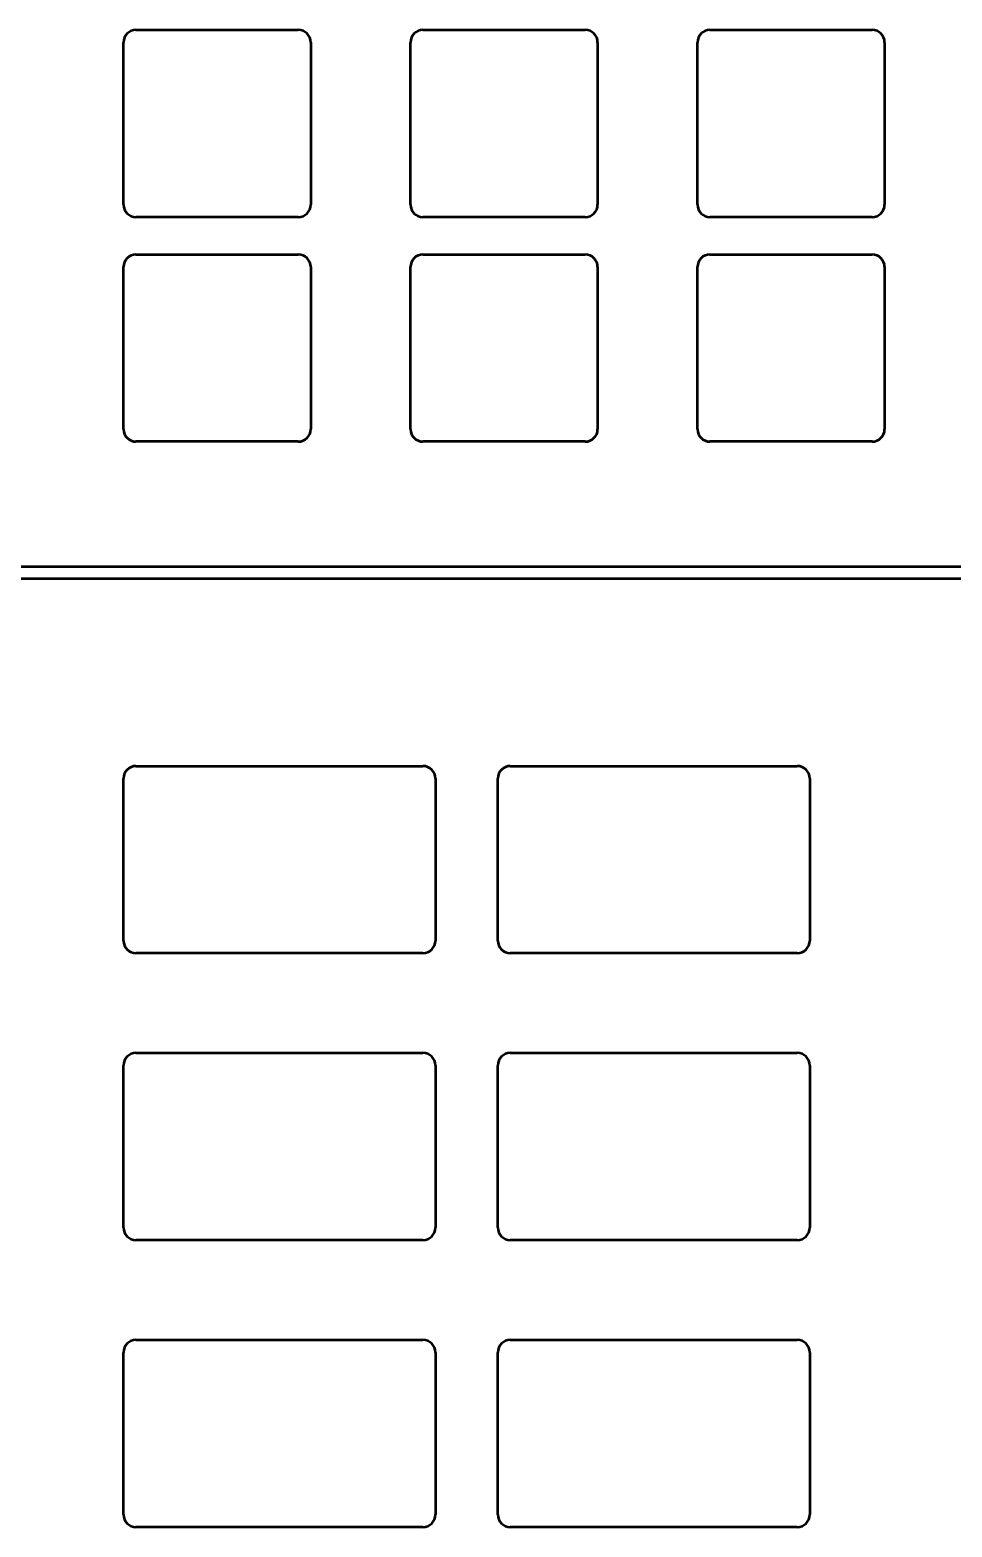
# Model space of a CAD drawing. Header units: millimetres. Extents: x 4735 to 8066, y 756 to 2595.
# Drawn here: x 5209.3 to 5283.2, y 1565.1 to 1685.1 of the extents above; entities that cross this region are included whole.
import ezdxf

# ---------------------------------------------------------------- set-up
doc = ezdxf.new("R2010")
doc.units = ezdxf.units.MM
doc.header["$LTSCALE"] = 1.8
doc.layers.add('외형선(ISO)', color=7, linetype='Continuous', lineweight=50)

msp = doc.modelspace()

# ---------------------------------------------------------------- linework, layer by layer
at = {"layer": '외형선(ISO)'}
for p, q in [((5217.825, 1685.087), (5230.825, 1685.087)), ((5240.825, 1685.087), (5253.825, 1685.087)), ((5263.825, 1685.087), (5276.825, 1685.087)), ((5216.825, 1671.087), (5216.825, 1684.087)), ((5231.825, 1684.087), (5231.825, 1671.087)), ((5239.825, 1671.087), (5239.825, 1684.087)), ((5254.825, 1684.087), (5254.825, 1671.087)), ((5262.825, 1671.087), (5262.825, 1684.087)), ((5277.825, 1684.087), (5277.825, 1671.087)), ((5230.825, 1670.087), (5217.825, 1670.087)), ((5253.825, 1670.087), (5240.825, 1670.087)), ((5276.825, 1670.087), (5263.825, 1670.087)), ((5217.825, 1667.087), (5230.825, 1667.087)), ((5240.825, 1667.087), (5253.825, 1667.087)), ((5263.825, 1667.087), (5276.825, 1667.087)), ((5216.825, 1653.087), (5216.825, 1666.087)), ((5231.825, 1666.087), (5231.825, 1653.087)), ((5239.825, 1653.087), (5239.825, 1666.087)), ((5254.825, 1666.087), (5254.825, 1653.087)), ((5262.825, 1653.087), (5262.825, 1666.087)), ((5277.825, 1666.087), (5277.825, 1653.087)), ((5230.825, 1652.087), (5217.825, 1652.087)), ((5253.825, 1652.087), (5240.825, 1652.087)), ((5276.825, 1652.087), (5263.825, 1652.087)), ((5037.825, 1642.087), (5421.825, 1642.087)), ((5421.825, 1641.087), (5037.825, 1641.087)), ((5217.825, 1626.087), (5240.825, 1626.087)), ((5247.825, 1626.087), (5270.825, 1626.087)), ((5216.825, 1612.087), (5216.825, 1625.087)), ((5241.825, 1625.087), (5241.825, 1612.087)), ((5246.825, 1612.087), (5246.825, 1625.087)), ((5271.825, 1625.087), (5271.825, 1612.087)), ((5240.825, 1611.087), (5217.825, 1611.087)), ((5270.825, 1611.087), (5247.825, 1611.087)), ((5216.825, 1589.087), (5216.825, 1602.087)), ((5217.825, 1603.087), (5240.825, 1603.087)), ((5241.825, 1602.087), (5241.825, 1589.087)), ((5246.825, 1589.087), (5246.825, 1602.087)), ((5247.825, 1603.087), (5270.825, 1603.087)), ((5271.825, 1602.087), (5271.825, 1589.087)), ((5240.825, 1588.087), (5217.825, 1588.087)), ((5270.825, 1588.087), (5247.825, 1588.087)), ((5217.825, 1580.087), (5240.825, 1580.087)), ((5247.825, 1580.087), (5270.825, 1580.087)), ((5216.825, 1566.087), (5216.825, 1579.087)), ((5241.825, 1579.087), (5241.825, 1566.087)), ((5246.825, 1566.087), (5246.825, 1579.087)), ((5271.825, 1579.087), (5271.825, 1566.087)), ((5240.825, 1565.087), (5217.825, 1565.087)), ((5270.825, 1565.087), (5247.825, 1565.087))]:
    msp.add_line(p, q, dxfattribs=at)
for centre, start, end in [((5217.825, 1684.087), 90, 180), ((5230.825, 1684.087), 0, 90), ((5240.825, 1684.087), 90, 180), ((5253.825, 1684.087), 0, 90), ((5263.825, 1684.087), 90, 180), ((5276.825, 1684.087), 0, 90), ((5217.825, 1671.087), 180, 270), ((5230.825, 1671.087), 270, 0), ((5240.825, 1671.087), 180, 270), ((5253.825, 1671.087), 270, 0), ((5263.825, 1671.087), 180, 270), ((5276.825, 1671.087), 270, 0), ((5217.825, 1666.087), 90, 180), ((5230.825, 1666.087), 0, 90), ((5240.825, 1666.087), 90, 180), ((5253.825, 1666.087), 0, 90), ((5263.825, 1666.087), 90, 180), ((5276.825, 1666.087), 0, 90), ((5217.825, 1653.087), 180, 270), ((5230.825, 1653.087), 270, 0), ((5240.825, 1653.087), 180, 270), ((5253.825, 1653.087), 270, 0), ((5263.825, 1653.087), 180, 270), ((5276.825, 1653.087), 270, 0), ((5217.825, 1625.087), 90, 180), ((5240.825, 1625.087), 0, 90), ((5247.825, 1625.087), 90, 180), ((5270.825, 1625.087), 0, 90), ((5217.825, 1612.087), 180, 270), ((5240.825, 1612.087), 270, 0), ((5247.825, 1612.087), 180, 270), ((5270.825, 1612.087), 270, 0), ((5217.825, 1602.087), 90, 180), ((5240.825, 1602.087), 0, 90), ((5247.825, 1602.087), 90, 180), ((5270.825, 1602.087), 0, 90), ((5217.825, 1589.087), 180, 270), ((5240.825, 1589.087), 270, 0), ((5247.825, 1589.087), 180, 270), ((5270.825, 1589.087), 270, 0), ((5217.825, 1579.087), 90, 180), ((5240.825, 1579.087), 0, 90), ((5247.825, 1579.087), 90, 180), ((5270.825, 1579.087), 0, 90), ((5217.825, 1566.087), 180, 270), ((5240.825, 1566.087), 270, 0), ((5247.825, 1566.087), 180, 270), ((5270.825, 1566.087), 270, 0)]:
    msp.add_arc(centre, 1, start, end, dxfattribs=at)

doc.saveas('drawing.dxf')
